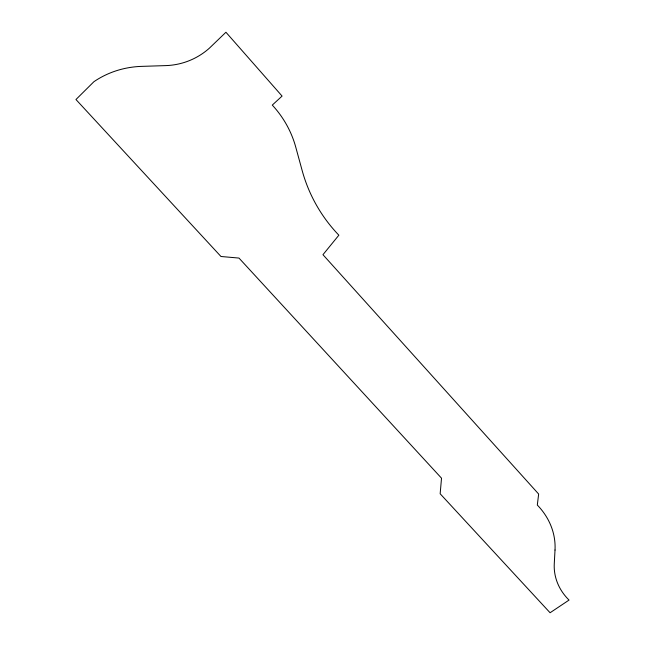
<?xml version="1.0" encoding="UTF-8"?>
<svg xmlns="http://www.w3.org/2000/svg" width="645" height="645" viewBox="0 0 645 645"><rect width="100%" height="100%" fill="white"/><g stroke="black" fill="none" stroke-linecap="round" stroke-linejoin="round"><path stroke-width="0.97" d="M555.014 550.024L554.273 563.738A59.88 51.608 -0.9 0 0 569.043 600.076L550.08 612.75L440.156 493.764L441.519 478.187L238.981 258.073L220.969 256.492L75.957 99.523L93.92 81.697A103.377 94.476 49.9 0 1 141.747 66.37L165.612 65.613A83.181 75.409 66.8 0 0 209.359 48.198L225.935 32.25L282.083 96.081L272.287 105.095A95.371 88.647 49.6 0 1 295.765 147.165L302.15 170.506A151.156 150.737 -63.3 0 0 338.859 235.191L322.96 254.694L538.648 494.038L537.317 505.059A71.732 62.847 6.5 0 1 555.014 550.024"/></g></svg>
